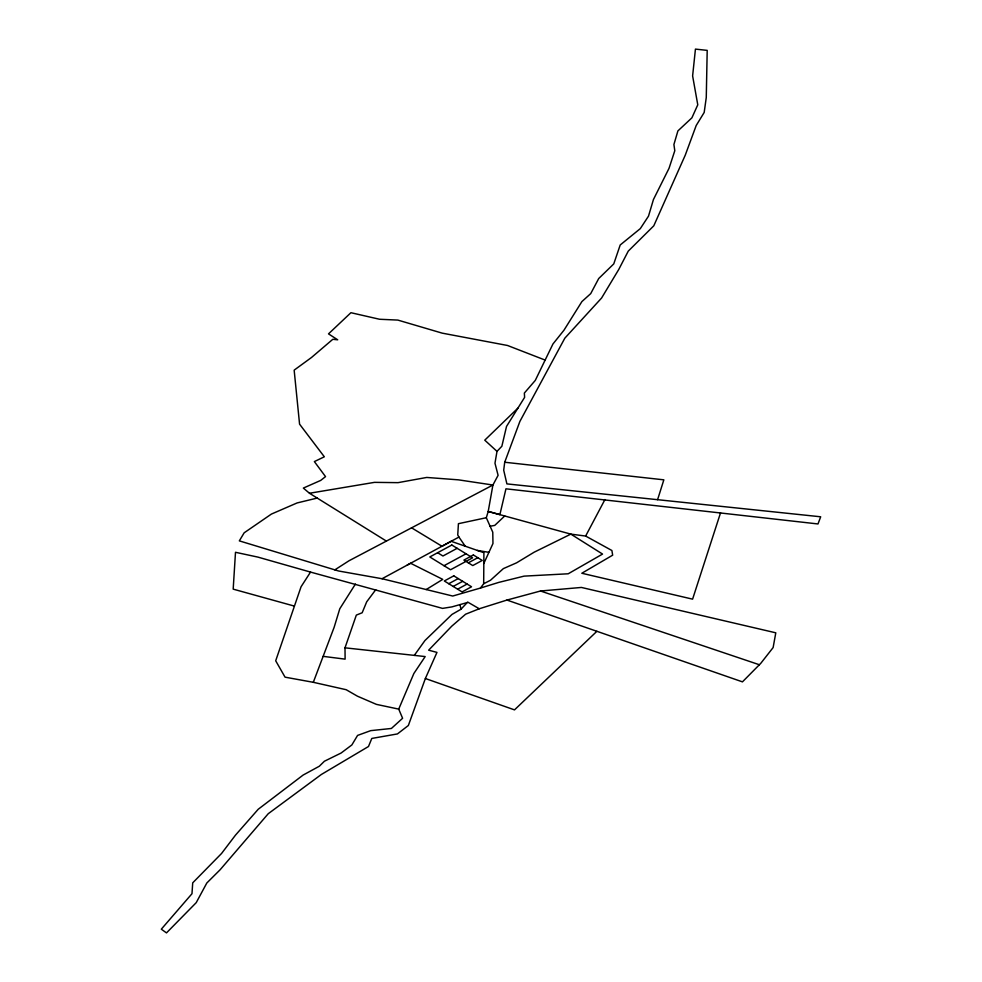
<?xml version="1.0" encoding="UTF-8"?>
<svg xmlns="http://www.w3.org/2000/svg" width="982" height="982" viewBox="0 0 982 982"><rect width="100%" height="100%" fill="white"/><g stroke="black" fill="none" stroke-linecap="round" stroke-linejoin="round"><path stroke-width="1.47" d="M382.059 578.729L452.727 596.037L480.443 588.058L483.672 583.762L483.905 552.719L451.143 541.291L382.059 578.729L338.594 570.996L239.326 540.873L244.162 532.809L271.425 514.065L297.092 502.944L317.223 498.07M504.711 462.24L503.705 470.182L506.896 483.893L820.682 516.79L817.994 523.958L505.951 488.815L499.887 514.642L488.214 511.45L492.915 485.022L498.095 475.325L494.977 463.197L497.002 451.364L501.863 446.258L506.528 426.421L524.609 397.366L524.351 393.058L535.264 380.439L552.952 343.982L563.926 330.271L581.909 301.572L590.722 293.618L598.713 278.532L613.762 263.9L620.207 244.984L640.313 228.61L648.501 216.138L653.447 199.518L669.037 168.303L674.794 150.725L673.91 144.514L677.899 130.913L691.893 117.84L697.772 104.816L692.617 75.909L695.44 49.1L707.2 50.377L706.267 97.537L704.192 112.439L696.189 125.524L685.252 155.181L653.791 225.811L628.271 251.11L618.795 269.399L601.585 298.025L564.822 338.189L519.883 421.425L504.711 462.24L663.844 479.83L657.596 499.678M483.819 563.484L492.964 543.525L492.768 532.195L486.311 517.723L488.214 511.45L570.837 534.122L585.64 536.049L611.896 550.509L612.658 555.174L581.823 573.255L692.592 599.155L720.555 512.8M467.223 602.567L451.916 606.888L442.538 608.386L310.533 572.089L301.069 586.745L275.697 660.788L285.05 677.163L313.307 682.306L346.18 689.708L357.436 696.189L376.413 704.376L398.717 709.114L402.595 718.272L391.401 728.46L370.717 730.645L357.583 735.408L351.863 744.945L341.085 753.034L324.416 761.234L319.31 766.242L303.094 775.08L258.217 809.266L235.447 835.191L221.527 853.505L192.718 882.843L191.981 893.718L161.318 929.181L166.486 932.9L196.228 902.642L206.809 883.014L220.091 869.794L268.246 813.71L321.335 774.491L368.495 746.504L371.797 738.439L397.428 733.935L408.352 725.502L425.366 678.513L436.965 652.392L428.643 650.194L451.732 626.197L465.615 614.204L479.265 608.766L506.958 600.063L540.505 591.004L581.418 587.445L775.792 632.813L773.129 647.568L760.804 663.292L742.453 681.864L506.958 600.063M323.213 656.357L345.112 659.143L345.001 647.825L356.331 615.1L362.174 612.756L366.691 601.831L375.738 589.728M313.307 682.306L334.138 627.302L339.784 608.766L355.423 584.057M398.717 709.114L413.864 673.505L425.181 656.565L345.001 647.825M585.64 536.049L604.949 499.556M414.269 655.411L424.948 640.534L452.002 614.413L460.939 609.282L467.678 602.076L479.265 608.766M517.87 408.193L484.764 440.169L497.002 451.364M596.884 631.303L514.507 709.876L425.366 678.513M504.723 515.98L494.744 525.407L489.858 526.266M334.85 569.867L349.003 560.771L492.915 485.022L458.434 479.842L426.716 477.448L398.017 482.653L374.486 482.358L309.477 493.259L303.34 488.079L320.721 480.407L325.533 476.614L314.363 461.589L324.33 456.79L299.571 424.15L294.158 370.153L311.503 357.485L332.812 339.293L337.698 339.809L328.504 333.868L350.918 312.706L379.555 319.26L397.833 320.083L442.195 333.143L507.522 345.48L545.145 360.087M426.213 589.544L442.747 579.38L410.574 563.251L407.272 565.043M457.158 548.312L442.943 556.008L437.616 552.731M444.011 565.706L466.045 553.787M468.316 562.833L477.804 557.702M448.749 583.713L458.226 578.582M453.181 586.45L462.669 581.319M457.624 589.175L467.101 584.057M465.247 546.213L458.938 537.068L441.986 546.25L411.495 527.776M483.672 583.762L490.484 580.264L503.361 568.615L516.593 562.821L534.147 552.203L570.837 534.122L602.555 554.069L568.21 573.783L524.118 576.127L498.856 582.375L480.443 588.058M486.311 517.723L458.422 523.688L457.747 534.932L458.938 537.068M477.301 550.423L488.717 552.301M294.305 606.078L233.188 589.139L235.496 552.289L257.935 557.113L310.533 572.089M540.505 591.004L759.368 664.74M309.477 493.259L386.343 541.057M460.018 604.605L460.939 609.282M451.83 545.035L429.797 556.954L450.566 569.744L472.588 557.825L451.83 545.035M473.361 554.965L463.885 560.096L472.759 565.571L482.236 560.44L473.361 554.965M453.782 575.845L444.306 580.976L462.068 591.913L471.544 586.782L453.782 575.845"/></g></svg>
